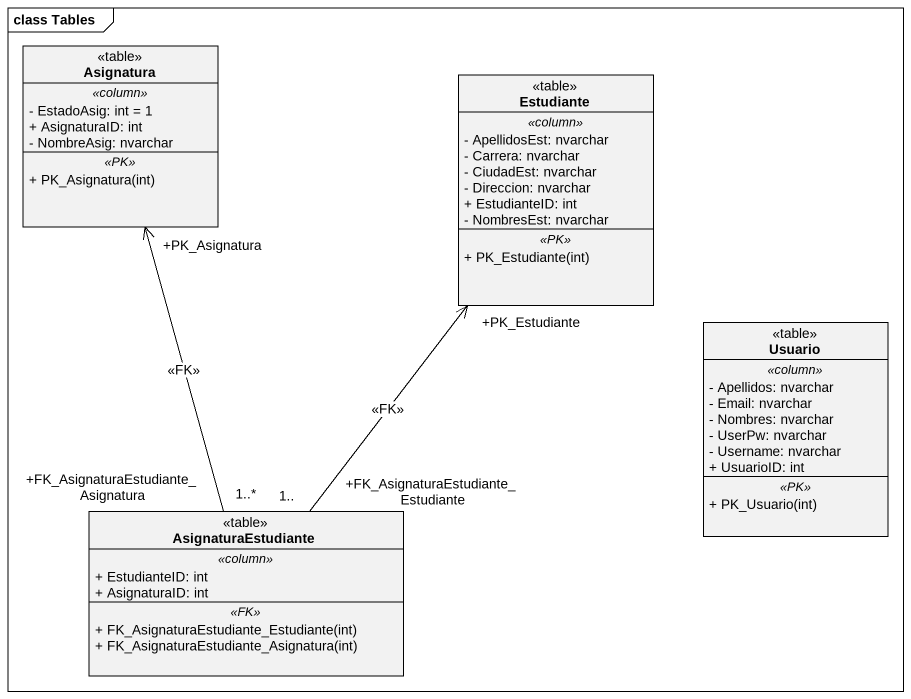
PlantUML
@startuml
mainframe class Tables
hide circle
hide empty members
skinparam classAttributeIconSize 0
class Asignatura <<table>> {
  .. <<column>> ..
  - EstadoAsig: int = 1
  + AsignaturaID: int
  - NombreAsig: nvarchar
  .. <<PK>> ..
  + PK_Asignatura(int)
}
class Estudiante <<table>> {
  .. <<column>> ..
  - ApellidosEst: nvarchar
  - Carrera: nvarchar
  - CiudadEst: nvarchar
  - Direccion: nvarchar
  + EstudianteID: int
  - NombresEst: nvarchar
  .. <<PK>> ..
  + PK_Estudiante(int)
}
class Usuario <<table>> {
  .. <<column>> ..
  - Apellidos: nvarchar
  - Email: nvarchar
  - Nombres: nvarchar
  - UserPw: nvarchar
  - Username: nvarchar
  + UsuarioID: int
  .. <<PK>> ..
  + PK_Usuario(int)
}
class AsignaturaEstudiante <<table>> {
  .. <<column>> ..
  + EstudianteID: int
  + AsignaturaID: int
  .. <<FK>> ..
  + FK_AsignaturaEstudiante_Estudiante(int)
  + FK_AsignaturaEstudiante_Asignatura(int)
}
AsignaturaEstudiante "+FK_AsignaturaEstudiante_Asignatura\n1..*" -up-> "+PK_Asignatura" Asignatura : <<FK>>
AsignaturaEstudiante "+FK_AsignaturaEstudiante_Estudiante\n1.." -up-> "+PK_Estudiante" Estudiante : <<FK>>
@enduml
